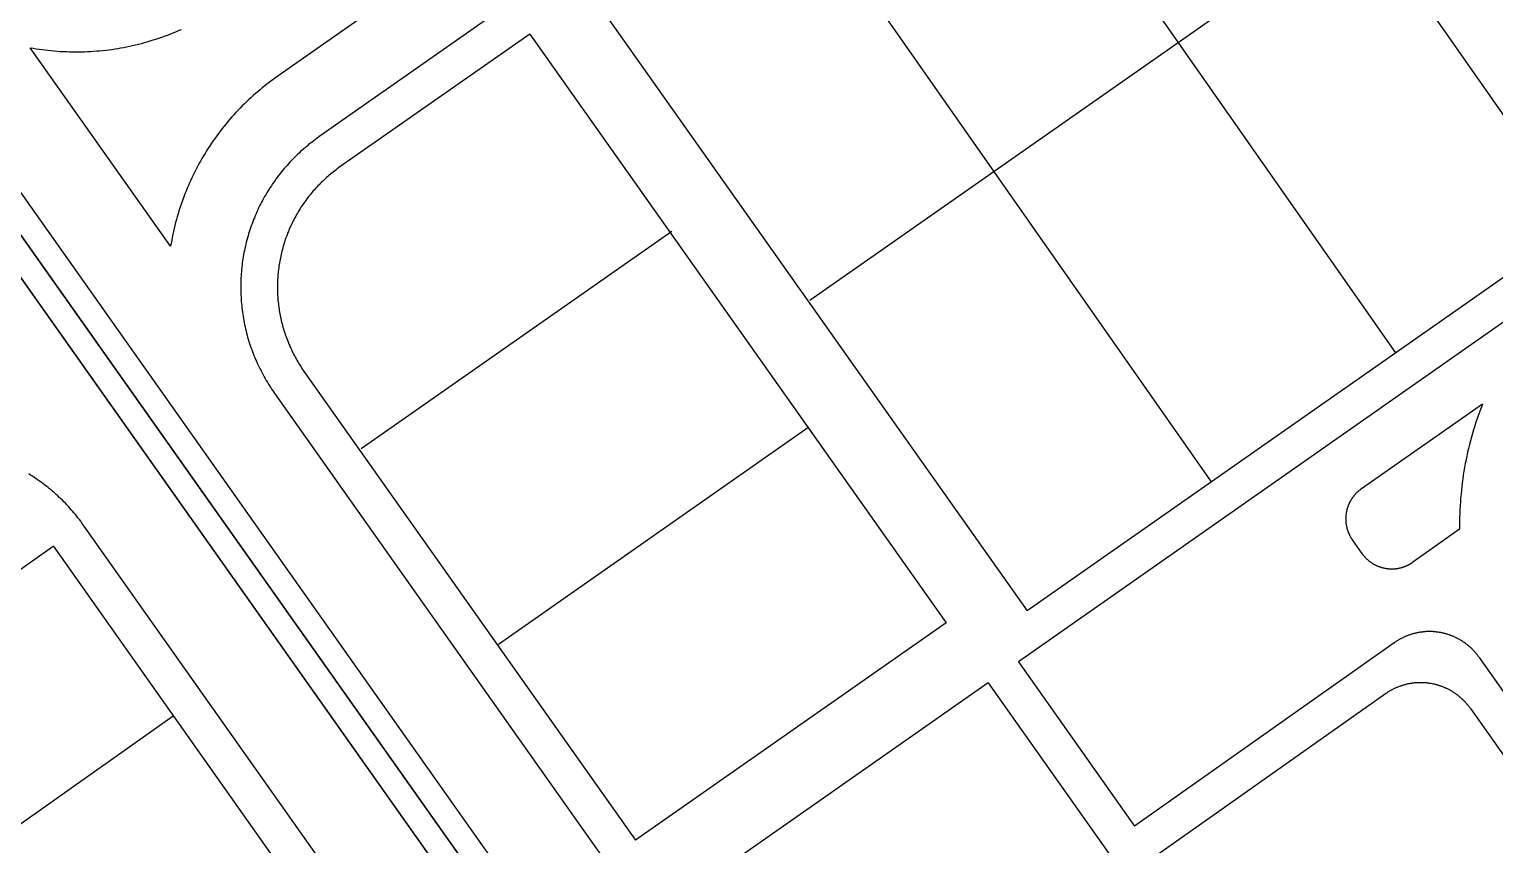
# Model space of a CAD drawing. Header units: metres. Extents: x 680594 to 684853, y 828874 to 830078.
# Drawn here: x 681133.9 to 681253.7, y 829406.9 to 829473.6 of the extents above; entities that cross this region are included whole.
import ezdxf

# ---------------------------------------------------------------- set-up
doc = ezdxf.new("R2010")
doc.units = ezdxf.units.M
doc.layers.add('PLOT_LINES', color=7, linetype='Continuous')

msp = doc.modelspace()

# ---------------------------------------------------------------- linework, layer by layer
at = {"layer": 'PLOT_LINES'}
for points in [[(680973.08, 829679.7), (681295.94, 829222.96)], [(680973.12, 829679.66), (681295.94, 829222.96)], [(680981.8, 829670.84), (681297.52, 829224.19)], [(681002.86, 829644.53), (681299.21, 829225.27)], [(681240.12, 829529.91), (681154.11, 829469.68)], [(681240.12, 829529.91), (681154.11, 829469.68)], [(681243.56, 829524.99), (681157.55, 829464.77)], [(681260.71, 829457.65), (681225.15, 829508.44)], [(681272.96, 829504.07), (681197.71, 829451.38)], [(681245.64, 829447.1), (681210.08, 829497.89)], [(681230.57, 829436.54), (681195, 829487.33)], [(681118.73, 829477.12), (681297.52, 829224.19)], [(681179.69, 829476.64), (681215.49, 829425.99)], [(681133.93, 829472.07), (681134.18, 829472.03), (681134.42, 829471.99), (681134.67, 829471.95), (681134.91, 829471.92), (681135.16, 829471.89), (681135.41, 829471.86), (681135.65, 829471.83), (681135.9, 829471.81), (681136.15, 829471.79), (681136.39, 829471.77), (681136.64, 829471.76), (681136.89, 829471.75), (681137.14, 829471.74), (681137.39, 829471.74), (681137.63, 829471.73), (681137.88, 829471.73), (681138.13, 829471.74), (681138.38, 829471.74), (681138.63, 829471.75), (681138.87, 829471.77), (681139.12, 829471.78), (681139.37, 829471.8), (681139.61, 829471.82), (681139.86, 829471.84), (681140.11, 829471.87), (681140.35, 829471.9), (681140.6, 829471.93), (681140.85, 829471.97), (681141.09, 829472.01), (681141.33, 829472.05), (681141.58, 829472.09), (681141.82, 829472.14), (681142.06, 829472.19), (681142.31, 829472.24), (681142.55, 829472.3), (681142.79, 829472.36), (681143.03, 829472.42), (681143.27, 829472.49), (681143.51, 829472.55), (681143.75, 829472.62), (681143.98, 829472.7), (681144.22, 829472.77), (681144.45, 829472.85), (681144.69, 829472.93), (681144.92, 829473.01), (681145.15, 829473.1), (681145.39, 829473.19), (681145.62, 829473.28), (681145.85, 829473.38), (681146.07, 829473.47), (681146.3, 829473.57)], [(681174.79, 829473.18), (681159.27, 829462.31)], [(681174.79, 829473.18), (681208.85, 829425)], [(681283.45, 829473.57), (681215.49, 829425.99)], [(681145.42, 829455.82), (681133.93, 829472.07)], [(681285.17, 829471.12), (681214.77, 829421.82)], [(681154.11, 829469.68), (681153.91, 829469.54), (681153.71, 829469.39), (681153.51, 829469.25), (681153.31, 829469.1), (681153.12, 829468.94), (681152.92, 829468.79), (681152.73, 829468.63), (681152.54, 829468.47), (681152.36, 829468.31), (681152.17, 829468.15), (681151.99, 829467.98), (681151.81, 829467.82), (681151.63, 829467.65), (681151.45, 829467.47), (681151.27, 829467.3), (681151.1, 829467.12), (681150.93, 829466.95), (681150.76, 829466.77), (681150.59, 829466.58), (681150.43, 829466.4), (681150.27, 829466.21), (681150.11, 829466.03), (681149.95, 829465.84), (681149.79, 829465.65), (681149.64, 829465.45), (681149.49, 829465.26), (681149.34, 829465.06), (681149.19, 829464.86), (681149.05, 829464.66), (681148.9, 829464.46), (681148.76, 829464.25), (681148.63, 829464.05), (681148.49, 829463.84), (681148.36, 829463.63), (681148.23, 829463.42), (681148.1, 829463.21), (681147.98, 829463), (681147.85, 829462.78), (681147.73, 829462.57), (681147.62, 829462.35), (681147.5, 829462.13), (681147.39, 829461.91), (681147.28, 829461.69), (681147.17, 829461.47), (681147.07, 829461.24), (681146.97, 829461.02), (681146.87, 829460.79), (681146.77, 829460.57), (681146.68, 829460.34), (681146.59, 829460.11), (681146.5, 829459.88), (681146.41, 829459.64), (681146.33, 829459.41), (681146.25, 829459.18), (681146.17, 829458.94), (681146.1, 829458.71), (681146.03, 829458.47), (681145.96, 829458.23), (681145.89, 829458), (681145.83, 829457.76), (681145.77, 829457.52), (681145.71, 829457.28), (681145.65, 829457.04), (681145.6, 829456.8), (681145.55, 829456.55), (681145.51, 829456.31), (681145.46, 829456.07), (681145.42, 829455.82)], [(681157.55, 829464.77), (681157.41, 829464.67), (681157.26, 829464.56), (681157.12, 829464.46), (681156.99, 829464.35), (681156.85, 829464.25), (681156.71, 829464.14), (681156.58, 829464.02), (681156.44, 829463.91), (681156.31, 829463.8), (681156.18, 829463.68), (681156.05, 829463.57), (681155.92, 829463.45), (681155.79, 829463.33), (681155.67, 829463.2), (681155.54, 829463.08), (681155.42, 829462.96), (681155.3, 829462.83), (681155.18, 829462.7), (681155.06, 829462.58), (681154.94, 829462.44), (681154.83, 829462.31), (681154.71, 829462.18), (681154.6, 829462.05), (681154.49, 829461.91), (681154.38, 829461.77), (681154.27, 829461.64), (681154.17, 829461.5), (681154.06, 829461.36), (681153.96, 829461.21), (681153.86, 829461.07), (681153.76, 829460.93), (681153.66, 829460.78), (681153.56, 829460.64), (681153.47, 829460.49), (681153.38, 829460.34), (681153.29, 829460.19), (681153.2, 829460.04), (681153.11, 829459.89), (681153.02, 829459.74), (681152.94, 829459.58), (681152.86, 829459.43), (681152.78, 829459.27), (681152.7, 829459.12), (681152.62, 829458.96), (681152.55, 829458.8), (681152.48, 829458.64), (681152.41, 829458.48), (681152.34, 829458.32), (681152.27, 829458.16), (681152.2, 829458), (681152.14, 829457.83), (681152.08, 829457.67), (681152.02, 829457.5), (681151.96, 829457.34), (681151.91, 829457.17), (681151.85, 829457.01), (681151.8, 829456.84), (681151.75, 829456.67), (681151.7, 829456.5), (681151.66, 829456.33), (681151.61, 829456.16), (681151.57, 829455.99), (681151.53, 829455.82), (681151.49, 829455.65), (681151.46, 829455.48), (681151.42, 829455.31), (681151.39, 829455.14), (681151.36, 829454.97), (681151.33, 829454.79), (681151.31, 829454.62), (681151.28, 829454.45), (681151.26, 829454.27), (681151.24, 829454.1), (681151.22, 829453.93), (681151.21, 829453.75), (681151.19, 829453.58), (681151.18, 829453.4), (681151.17, 829453.23), (681151.16, 829453.05), (681151.16, 829452.88), (681151.15, 829452.7), (681151.15, 829452.53), (681151.15, 829452.35), (681151.16, 829452.18), (681151.16, 829452), (681151.17, 829451.83), (681151.18, 829451.65), (681151.19, 829451.48), (681151.2, 829451.3), (681151.21, 829451.13), (681151.23, 829450.95), (681151.25, 829450.78), (681151.27, 829450.61), (681151.29, 829450.43), (681151.32, 829450.26), (681151.35, 829450.09), (681151.37, 829449.91), (681151.41, 829449.74), (681151.44, 829449.57), (681151.47, 829449.4), (681151.51, 829449.23), (681151.55, 829449.06), (681151.59, 829448.89), (681151.63, 829448.72), (681151.68, 829448.55), (681151.72, 829448.38), (681151.77, 829448.21), (681151.82, 829448.04), (681151.88, 829447.88), (681151.93, 829447.71), (681151.99, 829447.55), (681152.05, 829447.38), (681152.11, 829447.22), (681152.17, 829447.05), (681152.23, 829446.89), (681152.3, 829446.73), (681152.37, 829446.57), (681152.44, 829446.41), (681152.51, 829446.25), (681152.58, 829446.09), (681152.66, 829445.93), (681152.74, 829445.77), (681152.82, 829445.62), (681152.9, 829445.46), (681152.98, 829445.31), (681153.06, 829445.15), (681153.15, 829445), (681153.24, 829444.85), (681153.33, 829444.7), (681153.42, 829444.55), (681153.51, 829444.4), (681153.61, 829444.26), (681153.71, 829444.11), (681153.8, 829443.97), (681153.9, 829443.82)], [(681159.27, 829462.31), (681159.16, 829462.23), (681159.04, 829462.15), (681158.93, 829462.06), (681158.82, 829461.98), (681158.71, 829461.89), (681158.6, 829461.8), (681158.49, 829461.72), (681158.38, 829461.63), (681158.28, 829461.53), (681158.17, 829461.44), (681158.07, 829461.35), (681157.97, 829461.25), (681157.86, 829461.16), (681157.76, 829461.06), (681157.66, 829460.96), (681157.57, 829460.86), (681157.47, 829460.76), (681157.37, 829460.66), (681157.28, 829460.56), (681157.18, 829460.45), (681157.09, 829460.35), (681157, 829460.24), (681156.91, 829460.13), (681156.82, 829460.02), (681156.73, 829459.92), (681156.65, 829459.81), (681156.56, 829459.69), (681156.48, 829459.58), (681156.4, 829459.47), (681156.32, 829459.35), (681156.24, 829459.24), (681156.16, 829459.12), (681156.08, 829459.01), (681156.01, 829458.89), (681155.93, 829458.77), (681155.86, 829458.65), (681155.79, 829458.53), (681155.72, 829458.41), (681155.65, 829458.28), (681155.58, 829458.16), (681155.52, 829458.04), (681155.45, 829457.91), (681155.39, 829457.79), (681155.33, 829457.66), (681155.27, 829457.54), (681155.21, 829457.41), (681155.15, 829457.28), (681155.1, 829457.15), (681155.05, 829457.02), (681154.99, 829456.89), (681154.94, 829456.76), (681154.89, 829456.63), (681154.85, 829456.5), (681154.8, 829456.37), (681154.76, 829456.23), (681154.71, 829456.1), (681154.67, 829455.97), (681154.63, 829455.83), (681154.59, 829455.7), (681154.56, 829455.56), (681154.52, 829455.43), (681154.49, 829455.29), (681154.45, 829455.16), (681154.42, 829455.02), (681154.4, 829454.88), (681154.37, 829454.74), (681154.34, 829454.61), (681154.32, 829454.47), (681154.3, 829454.33), (681154.28, 829454.19), (681154.26, 829454.05), (681154.24, 829453.91), (681154.22, 829453.78), (681154.21, 829453.64), (681154.2, 829453.5), (681154.19, 829453.36), (681154.18, 829453.22), (681154.17, 829453.08), (681154.16, 829452.94), (681154.16, 829452.8), (681154.15, 829452.66), (681154.15, 829452.52), (681154.15, 829452.38), (681154.16, 829452.24), (681154.16, 829452.1), (681154.16, 829451.96), (681154.17, 829451.82), (681154.18, 829451.68), (681154.19, 829451.54), (681154.2, 829451.4), (681154.22, 829451.26), (681154.23, 829451.12), (681154.25, 829450.98), (681154.27, 829450.84), (681154.29, 829450.7), (681154.31, 829450.57), (681154.33, 829450.43), (681154.35, 829450.29), (681154.38, 829450.15), (681154.41, 829450.02), (681154.44, 829449.88), (681154.47, 829449.74), (681154.5, 829449.61), (681154.54, 829449.47), (681154.57, 829449.33), (681154.61, 829449.2), (681154.65, 829449.07), (681154.69, 829448.93), (681154.73, 829448.8), (681154.78, 829448.66), (681154.82, 829448.53), (681154.87, 829448.4), (681154.92, 829448.27), (681154.97, 829448.14), (681155.02, 829448.01), (681155.07, 829447.88), (681155.13, 829447.75), (681155.18, 829447.62), (681155.24, 829447.49), (681155.3, 829447.37), (681155.36, 829447.24), (681155.42, 829447.11), (681155.48, 829446.99), (681155.55, 829446.87), (681155.61, 829446.74), (681155.68, 829446.62), (681155.75, 829446.5), (681155.82, 829446.38), (681155.89, 829446.26), (681155.97, 829446.14), (681156.04, 829446.02), (681156.12, 829445.9), (681156.19, 829445.78), (681156.27, 829445.67), (681156.35, 829445.55)], [(681186.41, 829457.04), (681161.01, 829439.26)], [(681156.35, 829445.55), (681183.45, 829407.22)], [(681153.9, 829443.82), (681300.81, 829235.99)], [(681252.73, 829442.91), (681242.83, 829435.98)], [(681252.73, 829442.91), (681252.62, 829442.61), (681252.51, 829442.32), (681252.4, 829442.02), (681252.3, 829441.72), (681252.2, 829441.42), (681252.1, 829441.12), (681252.01, 829440.81), (681251.92, 829440.51), (681251.83, 829440.2), (681251.75, 829439.9), (681251.67, 829439.59), (681251.59, 829439.28), (681251.52, 829438.97), (681251.46, 829438.66), (681251.39, 829438.35), (681251.33, 829438.04), (681251.27, 829437.73), (681251.22, 829437.42), (681251.17, 829437.1), (681251.13, 829436.79), (681251.08, 829436.47), (681251.04, 829436.16), (681251.01, 829435.84), (681250.98, 829435.53), (681250.95, 829435.21), (681250.93, 829434.9), (681250.91, 829434.58), (681250.89, 829434.26), (681250.88, 829433.95), (681250.87, 829433.63), (681250.86, 829433.31), (681250.86, 829432.99), (681250.87, 829432.68)], [(681197.63, 829441.02), (681172.23, 829423.24)], [(681138.26, 829433.03), (681138.16, 829433.18), (681138.06, 829433.32), (681137.95, 829433.46), (681137.84, 829433.6), (681137.74, 829433.73), (681137.63, 829433.87), (681137.51, 829434.01), (681137.4, 829434.14), (681137.29, 829434.27), (681137.17, 829434.4), (681137.05, 829434.53), (681136.93, 829434.66), (681136.81, 829434.79), (681136.69, 829434.91), (681136.56, 829435.04), (681136.44, 829435.16), (681136.31, 829435.28), (681136.18, 829435.4), (681136.05, 829435.52), (681135.92, 829435.64), (681135.79, 829435.75), (681135.66, 829435.86), (681135.52, 829435.98), (681135.39, 829436.09), (681135.25, 829436.19), (681135.11, 829436.3), (681134.97, 829436.41), (681134.83, 829436.51), (681134.69, 829436.61), (681134.54, 829436.71), (681134.4, 829436.81), (681134.25, 829436.91), (681134.11, 829437.01), (681133.96, 829437.1), (681133.81, 829437.19)], [(681242.83, 829435.98), (681242.8, 829435.96), (681242.77, 829435.94), (681242.75, 829435.91), (681242.72, 829435.89), (681242.69, 829435.87), (681242.66, 829435.85), (681242.64, 829435.83), (681242.61, 829435.81), (681242.58, 829435.78), (681242.56, 829435.76), (681242.53, 829435.74), (681242.51, 829435.71), (681242.48, 829435.69), (681242.46, 829435.66), (681242.43, 829435.64), (681242.41, 829435.62), (681242.38, 829435.59), (681242.36, 829435.56), (681242.33, 829435.54), (681242.31, 829435.51), (681242.29, 829435.49), (681242.26, 829435.46), (681242.24, 829435.43), (681242.22, 829435.41), (681242.2, 829435.38), (681242.18, 829435.35), (681242.16, 829435.32), (681242.14, 829435.3), (681242.11, 829435.27), (681242.09, 829435.24), (681242.07, 829435.21), (681242.05, 829435.18), (681242.04, 829435.15), (681242.02, 829435.12), (681242, 829435.09), (681241.98, 829435.06), (681241.96, 829435.03), (681241.95, 829435), (681241.93, 829434.97), (681241.91, 829434.94), (681241.89, 829434.91), (681241.88, 829434.88), (681241.86, 829434.85), (681241.85, 829434.82), (681241.83, 829434.79), (681241.82, 829434.76), (681241.8, 829434.72), (681241.79, 829434.69), (681241.78, 829434.66), (681241.76, 829434.63), (681241.75, 829434.59), (681241.74, 829434.56), (681241.73, 829434.53), (681241.72, 829434.5), (681241.7, 829434.46), (681241.69, 829434.43), (681241.68, 829434.4), (681241.67, 829434.36), (681241.66, 829434.33), (681241.65, 829434.3), (681241.65, 829434.26), (681241.64, 829434.23), (681241.63, 829434.19), (681241.62, 829434.16), (681241.61, 829434.13), (681241.61, 829434.09), (681241.6, 829434.06), (681241.59, 829434.02), (681241.59, 829433.99), (681241.58, 829433.95), (681241.58, 829433.92), (681241.57, 829433.88), (681241.57, 829433.85), (681241.57, 829433.82), (681241.56, 829433.78), (681241.56, 829433.75), (681241.56, 829433.71), (681241.56, 829433.68), (681241.55, 829433.64), (681241.55, 829433.61), (681241.55, 829433.57), (681241.55, 829433.54), (681241.55, 829433.5), (681241.55, 829433.47), (681241.55, 829433.43), (681241.55, 829433.4), (681241.56, 829433.36), (681241.56, 829433.33), (681241.56, 829433.29), (681241.56, 829433.26), (681241.57, 829433.22), (681241.57, 829433.19), (681241.57, 829433.15), (681241.58, 829433.12), (681241.58, 829433.08), (681241.59, 829433.05), (681241.59, 829433.02), (681241.6, 829432.98), (681241.61, 829432.95), (681241.61, 829432.91), (681241.62, 829432.88), (681241.63, 829432.84), (681241.64, 829432.81), (681241.65, 829432.78), (681241.65, 829432.74), (681241.66, 829432.71), (681241.67, 829432.68), (681241.68, 829432.64), (681241.69, 829432.61), (681241.7, 829432.58), (681241.72, 829432.54), (681241.73, 829432.51), (681241.74, 829432.48), (681241.75, 829432.44), (681241.76, 829432.41), (681241.78, 829432.38), (681241.79, 829432.35), (681241.8, 829432.31), (681241.82, 829432.28), (681241.83, 829432.25), (681241.85, 829432.22), (681241.86, 829432.19), (681241.88, 829432.16), (681241.89, 829432.13), (681241.91, 829432.1), (681241.93, 829432.06), (681241.95, 829432.03), (681241.96, 829432), (681241.98, 829431.97), (681242, 829431.94), (681242.02, 829431.91), (681242.04, 829431.89), (681242.05, 829431.86), (681242.07, 829431.83), (681242.09, 829431.8)], [(681162.61, 829398.59), (681138.26, 829433.03)], [(681250.87, 829432.68), (681247.05, 829429.98)], [(681110.51, 829413.4), (681135.82, 829431.29)], [(681135.81, 829431.3), (681160.16, 829396.85)], [(681242.86, 829430.71), (681242.09, 829431.8)], [(681242.86, 829430.71), (681242.88, 829430.68), (681242.9, 829430.65), (681242.92, 829430.62), (681242.94, 829430.59), (681242.96, 829430.57), (681242.98, 829430.54), (681243.01, 829430.51), (681243.03, 829430.49), (681243.05, 829430.46), (681243.08, 829430.43), (681243.1, 829430.41), (681243.12, 829430.38), (681243.15, 829430.36), (681243.17, 829430.33), (681243.2, 829430.31), (681243.22, 829430.28), (681243.25, 829430.26), (681243.27, 829430.23), (681243.3, 829430.21), (681243.32, 829430.19), (681243.35, 829430.16), (681243.38, 829430.14), (681243.4, 829430.12), (681243.43, 829430.1), (681243.46, 829430.07), (681243.48, 829430.05), (681243.51, 829430.03), (681243.54, 829430.01), (681243.57, 829429.99), (681243.6, 829429.97), (681243.63, 829429.95), (681243.66, 829429.93), (681243.68, 829429.91), (681243.71, 829429.89), (681243.74, 829429.87), (681243.77, 829429.85), (681243.8, 829429.84), (681243.83, 829429.82), (681243.86, 829429.8), (681243.9, 829429.79), (681243.93, 829429.77), (681243.96, 829429.75), (681243.99, 829429.74), (681244.02, 829429.72), (681244.05, 829429.71), (681244.08, 829429.69), (681244.12, 829429.68), (681244.15, 829429.66), (681244.18, 829429.65), (681244.21, 829429.64), (681244.25, 829429.63), (681244.28, 829429.61), (681244.31, 829429.6), (681244.34, 829429.59), (681244.38, 829429.58), (681244.41, 829429.57), (681244.44, 829429.56), (681244.48, 829429.55), (681244.51, 829429.54), (681244.54, 829429.53), (681244.58, 829429.52), (681244.61, 829429.51), (681244.65, 829429.5), (681244.68, 829429.5), (681244.72, 829429.49), (681244.75, 829429.48), (681244.78, 829429.48), (681244.82, 829429.47), (681244.85, 829429.46), (681244.89, 829429.46), (681244.92, 829429.45), (681244.96, 829429.45), (681244.99, 829429.45), (681245.03, 829429.44), (681245.06, 829429.44), (681245.1, 829429.44), (681245.13, 829429.43), (681245.17, 829429.43), (681245.2, 829429.43), (681245.24, 829429.43), (681245.27, 829429.43), (681245.31, 829429.43), (681245.34, 829429.43), (681245.38, 829429.43), (681245.41, 829429.43), (681245.45, 829429.43), (681245.48, 829429.43), (681245.52, 829429.43), (681245.55, 829429.44), (681245.59, 829429.44), (681245.62, 829429.44), (681245.66, 829429.45), (681245.69, 829429.45), (681245.73, 829429.46), (681245.76, 829429.46), (681245.79, 829429.47), (681245.83, 829429.47), (681245.86, 829429.48), (681245.9, 829429.48), (681245.93, 829429.49), (681245.97, 829429.5), (681246, 829429.51), (681246.03, 829429.52), (681246.07, 829429.52), (681246.1, 829429.53), (681246.14, 829429.54), (681246.17, 829429.55), (681246.2, 829429.56), (681246.24, 829429.57), (681246.27, 829429.58), (681246.3, 829429.6), (681246.34, 829429.61), (681246.37, 829429.62), (681246.4, 829429.63), (681246.43, 829429.64), (681246.47, 829429.66), (681246.5, 829429.67), (681246.53, 829429.69), (681246.56, 829429.7), (681246.59, 829429.71), (681246.63, 829429.73), (681246.66, 829429.74), (681246.69, 829429.76), (681246.72, 829429.78), (681246.75, 829429.79), (681246.78, 829429.81), (681246.81, 829429.83), (681246.84, 829429.85), (681246.87, 829429.86), (681246.9, 829429.88), (681246.93, 829429.9), (681246.96, 829429.92), (681246.99, 829429.94), (681247.02, 829429.96), (681247.05, 829429.98)], [(681208.85, 829425), (681183.45, 829407.22)], [(681252.47, 829422.18), (681252.44, 829422.23), (681252.41, 829422.27), (681252.37, 829422.32), (681252.34, 829422.37), (681252.3, 829422.41), (681252.26, 829422.46), (681252.23, 829422.5), (681252.19, 829422.55), (681252.15, 829422.59), (681252.11, 829422.64), (681252.07, 829422.68), (681252.03, 829422.72), (681251.99, 829422.76), (681251.95, 829422.8), (681251.91, 829422.85), (681251.87, 829422.89), (681251.83, 829422.93), (681251.79, 829422.97), (681251.74, 829423.01), (681251.7, 829423.04), (681251.66, 829423.08), (681251.61, 829423.12), (681251.57, 829423.16), (681251.52, 829423.19), (681251.48, 829423.23), (681251.43, 829423.27), (681251.38, 829423.3), (681251.34, 829423.34), (681251.29, 829423.37), (681251.24, 829423.4), (681251.19, 829423.44), (681251.14, 829423.47), (681251.1, 829423.5), (681251.05, 829423.53), (681251, 829423.56), (681250.95, 829423.59), (681250.9, 829423.62), (681250.85, 829423.65), (681250.8, 829423.68), (681250.75, 829423.71), (681250.69, 829423.73), (681250.64, 829423.76), (681250.59, 829423.79), (681250.54, 829423.81), (681250.48, 829423.84), (681250.43, 829423.86), (681250.38, 829423.88), (681250.32, 829423.91), (681250.27, 829423.93), (681250.22, 829423.95), (681250.16, 829423.97), (681250.11, 829423.99), (681250.05, 829424.01), (681250, 829424.03), (681249.94, 829424.05), (681249.89, 829424.07), (681249.83, 829424.08), (681249.78, 829424.1), (681249.72, 829424.11), (681249.66, 829424.13), (681249.61, 829424.14), (681249.55, 829424.16), (681249.49, 829424.17), (681249.44, 829424.18), (681249.38, 829424.2), (681249.32, 829424.21), (681249.27, 829424.22), (681249.21, 829424.23), (681249.15, 829424.24), (681249.09, 829424.25), (681249.04, 829424.25), (681248.98, 829424.26), (681248.92, 829424.27), (681248.86, 829424.27), (681248.81, 829424.28), (681248.75, 829424.28), (681248.69, 829424.29), (681248.63, 829424.29), (681248.57, 829424.29), (681248.51, 829424.29), (681248.46, 829424.29), (681248.4, 829424.29), (681248.34, 829424.29), (681248.28, 829424.29), (681248.22, 829424.29), (681248.17, 829424.29), (681248.11, 829424.29), (681248.05, 829424.28), (681247.99, 829424.28), (681247.93, 829424.27), (681247.88, 829424.27), (681247.82, 829424.26), (681247.76, 829424.25), (681247.7, 829424.25), (681247.64, 829424.24), (681247.59, 829424.23), (681247.53, 829424.22), (681247.47, 829424.21), (681247.42, 829424.2), (681247.36, 829424.19), (681247.3, 829424.17), (681247.25, 829424.16), (681247.19, 829424.15), (681247.13, 829424.13), (681247.08, 829424.12), (681247.02, 829424.1), (681246.96, 829424.09), (681246.91, 829424.07), (681246.85, 829424.05), (681246.8, 829424.03), (681246.74, 829424.01), (681246.69, 829424), (681246.63, 829423.98), (681246.58, 829423.95), (681246.52, 829423.93), (681246.47, 829423.91), (681246.42, 829423.89), (681246.36, 829423.87), (681246.31, 829423.84), (681246.26, 829423.82), (681246.21, 829423.79), (681246.15, 829423.77), (681246.1, 829423.74), (681246.05, 829423.71), (681246, 829423.69), (681245.95, 829423.66), (681245.9, 829423.63), (681245.85, 829423.6), (681245.8, 829423.57), (681245.75, 829423.54), (681245.7, 829423.51), (681245.65, 829423.48), (681245.6, 829423.44), (681245.55, 829423.41), (681245.51, 829423.38)], [(681245.51, 829423.38), (681224.27, 829408.37)], [(681214.77, 829421.82), (681224.27, 829408.37)], [(681252.47, 829422.18), (681311.8, 829338.25)], [(681212.31, 829420.1), (681186.92, 829402.32)], [(681212.31, 829420.1), (681302.63, 829292.32)], [(681244.79, 829419.2), (681223.56, 829404.19)], [(681251.76, 829418), (681251.72, 829418.05), (681251.69, 829418.09), (681251.65, 829418.14), (681251.62, 829418.19), (681251.58, 829418.23), (681251.55, 829418.28), (681251.51, 829418.32), (681251.47, 829418.37), (681251.43, 829418.41), (681251.39, 829418.45), (681251.35, 829418.5), (681251.32, 829418.54), (681251.27, 829418.58), (681251.23, 829418.62), (681251.19, 829418.66), (681251.15, 829418.71), (681251.11, 829418.75), (681251.07, 829418.79), (681251.02, 829418.82), (681250.98, 829418.86), (681250.94, 829418.9), (681250.89, 829418.94), (681250.85, 829418.98), (681250.8, 829419.01), (681250.76, 829419.05), (681250.71, 829419.08), (681250.66, 829419.12), (681250.62, 829419.15), (681250.57, 829419.19), (681250.52, 829419.22), (681250.48, 829419.25), (681250.43, 829419.29), (681250.38, 829419.32), (681250.33, 829419.35), (681250.28, 829419.38), (681250.23, 829419.41), (681250.18, 829419.44), (681250.13, 829419.47), (681250.08, 829419.5), (681250.03, 829419.52), (681249.98, 829419.55), (681249.92, 829419.58), (681249.87, 829419.6), (681249.82, 829419.63), (681249.77, 829419.65), (681249.71, 829419.68), (681249.66, 829419.7), (681249.61, 829419.72), (681249.55, 829419.75), (681249.5, 829419.77), (681249.44, 829419.79), (681249.39, 829419.81), (681249.34, 829419.83), (681249.28, 829419.85), (681249.23, 829419.87), (681249.17, 829419.88), (681249.11, 829419.9), (681249.06, 829419.92), (681249, 829419.93), (681248.95, 829419.95), (681248.89, 829419.96), (681248.83, 829419.98), (681248.78, 829419.99), (681248.72, 829420), (681248.66, 829420.01), (681248.61, 829420.03), (681248.55, 829420.04), (681248.49, 829420.05), (681248.43, 829420.06), (681248.38, 829420.06), (681248.32, 829420.07), (681248.26, 829420.08), (681248.2, 829420.09), (681248.15, 829420.09), (681248.09, 829420.1), (681248.03, 829420.1), (681247.97, 829420.1), (681247.91, 829420.11), (681247.85, 829420.11), (681247.8, 829420.11), (681247.74, 829420.11), (681247.68, 829420.11), (681247.62, 829420.11), (681247.56, 829420.11), (681247.51, 829420.11), (681247.45, 829420.11), (681247.39, 829420.11), (681247.33, 829420.1), (681247.27, 829420.1), (681247.22, 829420.09), (681247.16, 829420.09), (681247.1, 829420.08), (681247.04, 829420.07), (681246.98, 829420.07), (681246.93, 829420.06), (681246.87, 829420.05), (681246.81, 829420.04), (681246.75, 829420.03), (681246.7, 829420.02), (681246.64, 829420.01), (681246.58, 829419.99), (681246.53, 829419.98), (681246.47, 829419.97), (681246.41, 829419.95), (681246.36, 829419.94), (681246.3, 829419.92), (681246.25, 829419.91), (681246.19, 829419.89), (681246.13, 829419.87), (681246.08, 829419.85), (681246.02, 829419.83), (681245.97, 829419.81), (681245.92, 829419.79), (681245.86, 829419.77), (681245.81, 829419.75), (681245.75, 829419.73), (681245.7, 829419.71), (681245.65, 829419.68), (681245.59, 829419.66), (681245.54, 829419.64), (681245.49, 829419.61), (681245.44, 829419.58), (681245.38, 829419.56), (681245.33, 829419.53), (681245.28, 829419.5), (681245.23, 829419.48), (681245.18, 829419.45), (681245.13, 829419.42), (681245.08, 829419.39), (681245.03, 829419.36), (681244.98, 829419.33), (681244.93, 829419.29), (681244.88, 829419.26), (681244.84, 829419.23), (681244.79, 829419.2)], [(681251.76, 829418), (681314.97, 829328.57)], [(681120.32, 829399.52), (681145.63, 829417.41)]]:
    msp.add_lwpolyline(points, dxfattribs=at)

doc.saveas('drawing.dxf')
